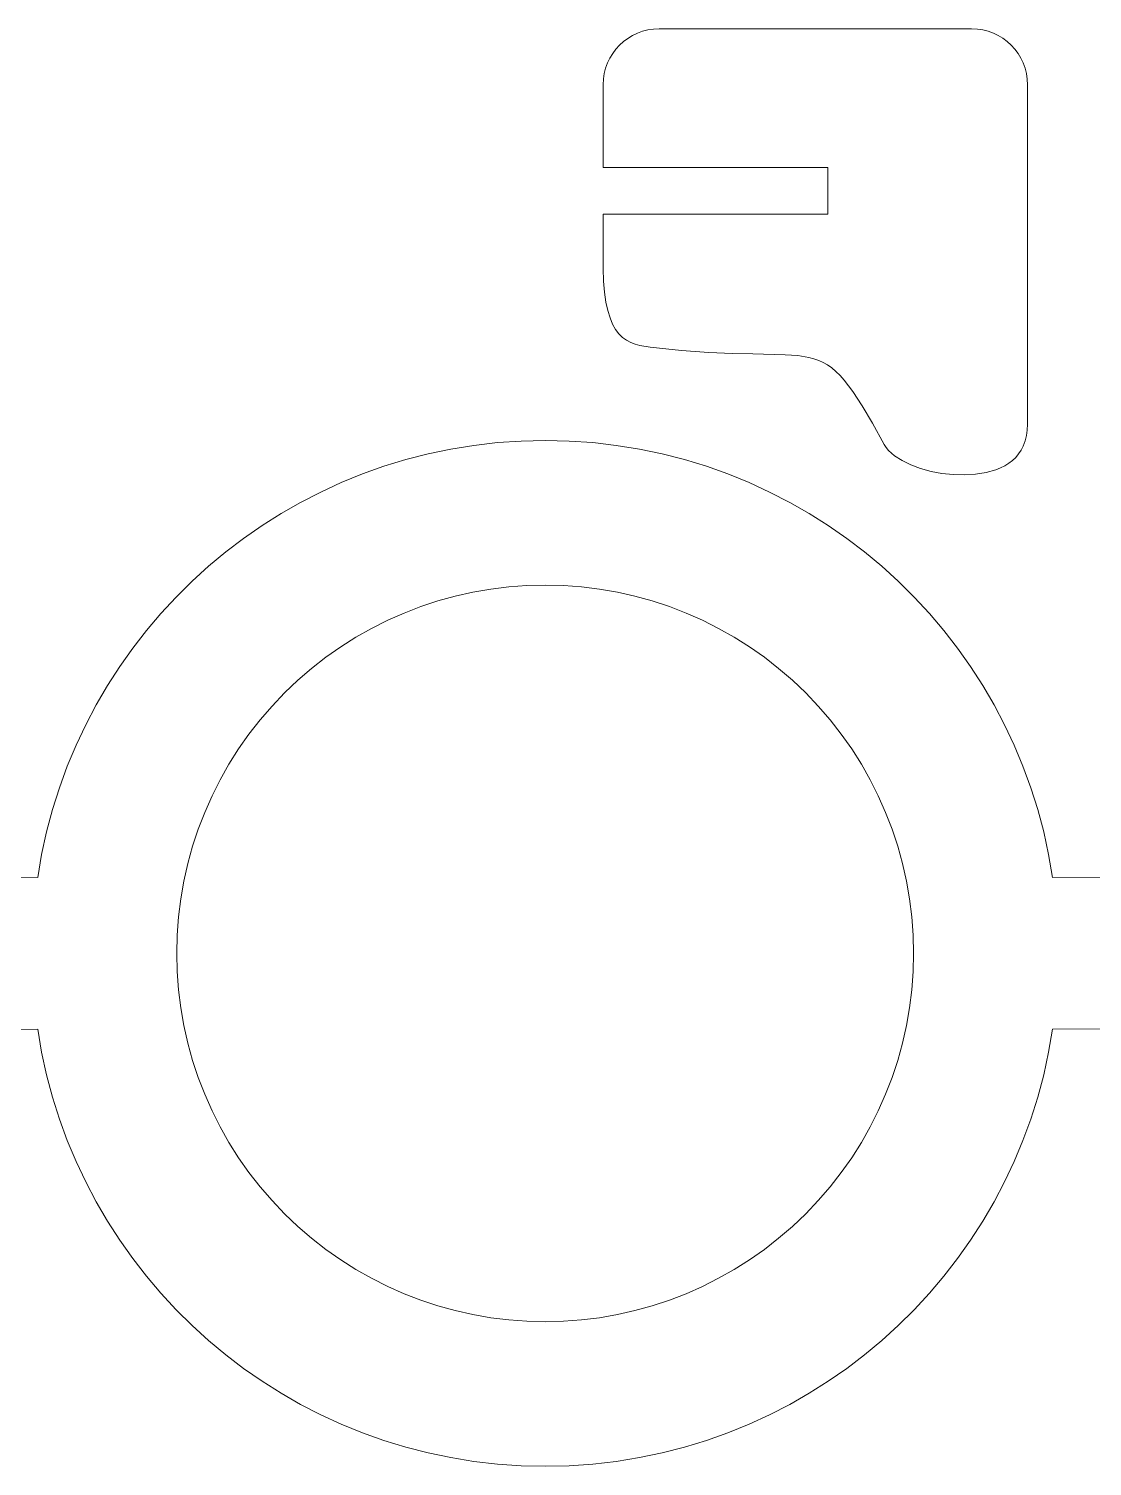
# Model space of a CAD drawing. Header units: millimetres. Extents: x -580 to 580, y -723 to 723.
# Drawn here: x -102.6 to -39.5, y 633.1 to 718.4 of the extents above; entities that cross this region are included whole.
import ezdxf

# ---------------------------------------------------------------- set-up
doc = ezdxf.new("R2010")
doc.units = ezdxf.units.MM
doc.header["$MEASUREMENT"] = 0
doc.layers.add('Camada 1', color=7, linetype='Continuous')

msp = doc.modelspace()

# ---------------------------------------------------------------- linework, layer by layer
at = {"layer": 'Camada 1', "color": 250, "lineweight": 9}
for points, knots in [([(-43.3481, 715.0524), (-43.3481, 715.0524), (-43.3481, 694.9101), (-43.3481, 694.9101), (-43.3481, 694.9101), (-43.3481, 694.9101), (-43.3655, 694.5721), (-43.3655, 694.5721), (-43.3655, 694.5721), (-43.3655, 694.5721), (-43.4165, 694.2437), (-43.4165, 694.2437), (-43.4165, 694.2437), (-43.4165, 694.2437), (-43.4988, 693.9262), (-43.4988, 693.9262), (-43.4988, 693.9262), (-43.4988, 693.9262), (-43.6102, 693.6215), (-43.6102, 693.6215), (-43.6102, 693.6215), (-43.6102, 693.6215), (-43.7315, 693.3771), (-43.7315, 693.3771), (-43.7315, 693.3771), (-43.7315, 693.3771), (-43.8796, 693.1534), (-43.8796, 693.1534), (-43.8796, 693.1534), (-43.8796, 693.1534), (-44.0527, 692.9498), (-44.0527, 692.9498), (-44.0527, 692.9498), (-44.0527, 692.9498), (-44.249, 692.7658), (-44.249, 692.7658), (-44.249, 692.7658), (-44.249, 692.7658), (-44.4668, 692.6011), (-44.4668, 692.6011), (-44.4668, 692.6011), (-44.4668, 692.6011), (-44.7042, 692.4552), (-44.7042, 692.4552), (-44.7042, 692.4552), (-44.7042, 692.4552), (-44.9594, 692.3275), (-44.9594, 692.3275), (-44.9594, 692.3275), (-44.9594, 692.3275), (-45.2306, 692.2176), (-45.2306, 692.2176), (-45.2306, 692.2176), (-45.2306, 692.2176), (-45.8139, 692.0495), (-45.8139, 692.0495), (-45.8139, 692.0495), (-45.8139, 692.0495), (-46.4394, 691.947), (-46.4394, 691.947), (-46.4394, 691.947), (-46.4394, 691.947), (-47.0929, 691.9066), (-47.0929, 691.9066), (-47.0929, 691.9066), (-47.0929, 691.9066), (-47.7599, 691.9243), (-47.7599, 691.9243), (-47.7599, 691.9243), (-47.7599, 691.9243), (-48.4259, 691.9965), (-48.4259, 691.9965), (-48.4259, 691.9965), (-48.4259, 691.9965), (-49.0766, 692.1194), (-49.0766, 692.1194), (-49.0766, 692.1194), (-49.0766, 692.1194), (-49.6973, 692.2894), (-49.6973, 692.2894), (-49.6973, 692.2894), (-49.6973, 692.2894), (-50.2739, 692.5026), (-50.2739, 692.5026), (-50.2739, 692.5026), (-50.2739, 692.5026), (-50.7917, 692.7555), (-50.7917, 692.7555), (-50.7917, 692.7555), (-50.7917, 692.7555), (-51.2363, 693.0441), (-51.2363, 693.0441), (-51.2363, 693.0441), (-51.2363, 693.0441), (-51.4266, 693.2007), (-51.4266, 693.2007), (-51.4266, 693.2007), (-51.4266, 693.2007), (-51.5934, 693.3648), (-51.5934, 693.3648), (-51.5934, 693.3648), (-51.5934, 693.3648), (-51.7344, 693.536), (-51.7344, 693.536), (-51.7344, 693.536), (-51.7344, 693.536), (-51.8482, 693.7139), (-51.8482, 693.7139), (-51.8482, 693.7139), (-51.8482, 693.7139), (-52.5518, 694.9728), (-52.5518, 694.9728), (-52.5518, 694.9728), (-52.5518, 694.9728), (-53.1662, 696.0151), (-53.1662, 696.0151), (-53.1662, 696.0151), (-53.1662, 696.0151), (-53.7152, 696.8612), (-53.7152, 696.8612), (-53.7152, 696.8612), (-53.7152, 696.8612), (-54.2227, 697.532), (-54.2227, 697.532), (-54.2227, 697.532), (-54.2227, 697.532), (-54.4684, 697.8081), (-54.4684, 697.8081), (-54.4684, 697.8081), (-54.4684, 697.8081), (-54.7125, 698.0483), (-54.7125, 698.0483), (-54.7125, 698.0483), (-54.7125, 698.0483), (-54.9581, 698.2549), (-54.9581, 698.2549), (-54.9581, 698.2549), (-54.9581, 698.2549), (-55.2082, 698.4308), (-55.2082, 698.4308), (-55.2082, 698.4308), (-55.2082, 698.4308), (-55.4659, 698.5785), (-55.4659, 698.5785), (-55.4659, 698.5785), (-55.4659, 698.5785), (-55.7338, 698.7006), (-55.7338, 698.7006), (-55.7338, 698.7006), (-55.7338, 698.7006), (-56.0152, 698.7996), (-56.0152, 698.7996), (-56.0152, 698.7996), (-56.0152, 698.7996), (-56.3131, 698.8782), (-56.3131, 698.8782), (-56.3131, 698.8782), (-56.3131, 698.8782), (-56.9698, 698.9846), (-56.9698, 698.9846), (-56.9698, 698.9846), (-56.9698, 698.9846), (-57.7276, 699.0406), (-57.7276, 699.0406), (-57.7276, 699.0406), (-57.7276, 699.0406), (-59.6424, 699.0844), (-59.6424, 699.0844), (-59.6424, 699.0844), (-59.6424, 699.0844), (-60.8467, 699.1138), (-60.8467, 699.1138), (-60.8467, 699.1138), (-60.8467, 699.1138), (-62.2475, 699.176), (-62.2475, 699.176), (-62.2475, 699.176), (-62.2475, 699.176), (-63.8686, 699.2918), (-63.8686, 699.2918), (-63.8686, 699.2918), (-63.8686, 699.2918), (-65.7336, 699.4818), (-65.7336, 699.4818), (-65.7336, 699.4818), (-65.7336, 699.4818), (-66.3346, 699.5808), (-66.3346, 699.5808), (-66.3346, 699.5808), (-66.3346, 699.5808), (-66.6156, 699.6578), (-66.6156, 699.6578), (-66.6156, 699.6578), (-66.6156, 699.6578), (-66.8818, 699.7604), (-66.8818, 699.7604), (-66.8818, 699.7604), (-66.8818, 699.7604), (-67.1323, 699.8941), (-67.1323, 699.8941), (-67.1323, 699.8941), (-67.1323, 699.8941), (-67.3659, 700.0644), (-67.3659, 700.0644), (-67.3659, 700.0644), (-67.3659, 700.0644), (-67.5814, 700.2768), (-67.5814, 700.2768), (-67.5814, 700.2768), (-67.5814, 700.2768), (-67.7777, 700.5365), (-67.7777, 700.5365), (-67.7777, 700.5365), (-67.7777, 700.5365), (-67.9535, 700.8492), (-67.9535, 700.8492), (-67.9535, 700.8492), (-67.9535, 700.8492), (-68.1079, 701.2206), (-68.1079, 701.2206), (-68.1079, 701.2206), (-68.1079, 701.2206), (-68.2396, 701.6557), (-68.2396, 701.6557), (-68.2396, 701.6557), (-68.2396, 701.6557), (-68.3474, 702.1601), (-68.3474, 702.1601), (-68.3474, 702.1601), (-68.3474, 702.1601), (-68.4302, 702.7394), (-68.4302, 702.7394), (-68.4302, 702.7394), (-68.4302, 702.7394), (-68.4869, 703.399), (-68.4869, 703.399), (-68.4869, 703.399), (-68.4869, 703.399), (-68.5163, 704.1444), (-68.5163, 704.1444), (-68.5163, 704.1444), (-68.5163, 704.1444), (-68.5172, 704.981), (-68.5172, 704.981), (-68.5172, 704.981), (-68.5172, 704.981), (-68.5073, 707.3714), (-68.5073, 707.3714), (-68.5073, 707.3714), (-68.5073, 707.3714), (-55.2032, 707.3714), (-55.2032, 707.3714), (-55.2032, 707.3714), (-55.2032, 707.3714), (-55.2032, 710.1367), (-55.2032, 710.1367), (-55.2032, 710.1367), (-55.2032, 710.1367), (-68.5172, 710.1367), (-68.5172, 710.1367), (-68.5172, 710.1367), (-68.5172, 710.1367), (-68.5172, 715.0524), (-68.5172, 715.0524), (-68.5172, 715.0524), (-68.5172, 715.0524), (-68.5, 715.3906), (-68.5, 715.3906), (-68.5, 715.3906), (-68.5, 715.3906), (-68.4495, 715.7194), (-68.4495, 715.7194), (-68.4495, 715.7194), (-68.4495, 715.7194), (-68.3674, 716.0369), (-68.3674, 716.0369), (-68.3674, 716.0369), (-68.3674, 716.0369), (-68.2556, 716.3411), (-68.2556, 716.3411), (-68.2556, 716.3411), (-68.2556, 716.3411), (-68.1155, 716.6313), (-68.1155, 716.6313), (-68.1155, 716.6313), (-68.1155, 716.6313), (-67.9488, 716.905), (-67.9488, 716.905), (-67.9488, 716.905), (-67.9488, 716.905), (-67.7571, 717.1606), (-67.7571, 717.1606), (-67.7571, 717.1606), (-67.7571, 717.1606), (-67.5427, 717.3962), (-67.5427, 717.3962), (-67.5427, 717.3962), (-67.5427, 717.3962), (-67.3069, 717.6107), (-67.3069, 717.6107), (-67.3069, 717.6107), (-67.3069, 717.6107), (-67.0511, 717.802), (-67.0511, 717.802), (-67.0511, 717.802), (-67.0511, 717.802), (-66.7773, 717.9686), (-66.7773, 717.9686), (-66.7773, 717.9686), (-66.7773, 717.9686), (-66.4874, 718.1087), (-66.4874, 718.1087), (-66.4874, 718.1087), (-66.4874, 718.1087), (-66.183, 718.2206), (-66.183, 718.2206), (-66.183, 718.2206), (-66.183, 718.2206), (-65.8655, 718.3028), (-65.8655, 718.3028), (-65.8655, 718.3028), (-65.8655, 718.3028), (-65.5368, 718.3535), (-65.5368, 718.3535), (-65.5368, 718.3535), (-65.5368, 718.3535), (-65.1988, 718.3708), (-65.1988, 718.3708), (-65.1988, 718.3708), (-65.1988, 718.3708), (-46.6665, 718.3708), (-46.6665, 718.3708), (-46.6665, 718.3708), (-46.6665, 718.3708), (-46.3284, 718.3535), (-46.3284, 718.3535), (-46.3284, 718.3535), (-46.3284, 718.3535), (-45.9998, 718.303), (-45.9998, 718.303), (-45.9998, 718.303), (-45.9998, 718.303), (-45.6823, 718.2211), (-45.6823, 718.2211), (-45.6823, 718.2211), (-45.6823, 718.2211), (-45.3779, 718.1092), (-45.3779, 718.1092), (-45.3779, 718.1092), (-45.3779, 718.1092), (-45.088, 717.9692), (-45.088, 717.9692), (-45.088, 717.9692), (-45.088, 717.9692), (-44.8146, 717.8026), (-44.8146, 717.8026), (-44.8146, 717.8026), (-44.8146, 717.8026), (-44.5592, 717.611), (-44.5592, 717.611), (-44.5592, 717.611), (-44.5592, 717.611), (-44.3232, 717.3962), (-44.3232, 717.3962), (-44.3232, 717.3962), (-44.3232, 717.3962), (-44.1085, 717.1603), (-44.1085, 717.1603), (-44.1085, 717.1603), (-44.1085, 717.1603), (-43.9169, 716.9044), (-43.9169, 716.9044), (-43.9169, 716.9044), (-43.9169, 716.9044), (-43.7503, 716.6306), (-43.7503, 716.6306), (-43.7503, 716.6306), (-43.7503, 716.6306), (-43.6102, 716.3411), (-43.6102, 716.3411), (-43.6102, 716.3411), (-43.6102, 716.3411), (-43.4983, 716.0365), (-43.4983, 716.0365), (-43.4983, 716.0365), (-43.4983, 716.0365), (-43.4161, 715.7191), (-43.4161, 715.7191), (-43.4161, 715.7191), (-43.4161, 715.7191), (-43.3654, 715.3905), (-43.3654, 715.3905), (-43.3654, 715.3905), (-43.3654, 715.3905), (-43.3481, 715.0524), (-43.3481, 715.0524), (-43.3481, 715.0524), (-43.3481, 715.0524), (-43.3481, 715.0524), (-43.3481, 715.0524)], [0, 0, 0, 0, 0.009901, 0.009901, 0.009901, 0.009901, 0.019802, 0.019802, 0.019802, 0.019802, 0.029703, 0.029703, 0.029703, 0.029703, 0.039604, 0.039604, 0.039604, 0.039604, 0.049505, 0.049505, 0.049505, 0.049505, 0.0594059, 0.0594059, 0.0594059, 0.0594059, 0.0693069, 0.0693069, 0.0693069, 0.0693069, 0.0792079, 0.0792079, 0.0792079, 0.0792079, 0.0891089, 0.0891089, 0.0891089, 0.0891089, 0.0990099, 0.0990099, 0.0990099, 0.0990099, 0.1089109, 0.1089109, 0.1089109, 0.1089109, 0.1188119, 0.1188119, 0.1188119, 0.1188119, 0.1287129, 0.1287129, 0.1287129, 0.1287129, 0.1386139, 0.1386139, 0.1386139, 0.1386139, 0.1485149, 0.1485149, 0.1485149, 0.1485149, 0.1584158, 0.1584158, 0.1584158, 0.1584158, 0.1683168, 0.1683168, 0.1683168, 0.1683168, 0.1782178, 0.1782178, 0.1782178, 0.1782178, 0.1881188, 0.1881188, 0.1881188, 0.1881188, 0.1980198, 0.1980198, 0.1980198, 0.1980198, 0.2079208, 0.2079208, 0.2079208, 0.2079208, 0.2178218, 0.2178218, 0.2178218, 0.2178218, 0.2277228, 0.2277228, 0.2277228, 0.2277228, 0.2376238, 0.2376238, 0.2376238, 0.2376238, 0.2475248, 0.2475248, 0.2475248, 0.2475248, 0.2574257, 0.2574257, 0.2574257, 0.2574257, 0.2673267, 0.2673267, 0.2673267, 0.2673267, 0.2772277, 0.2772277, 0.2772277, 0.2772277, 0.2871287, 0.2871287, 0.2871287, 0.2871287, 0.2970297, 0.2970297, 0.2970297, 0.2970297, 0.3069307, 0.3069307, 0.3069307, 0.3069307, 0.3168317, 0.3168317, 0.3168317, 0.3168317, 0.3267327, 0.3267327, 0.3267327, 0.3267327, 0.3366337, 0.3366337, 0.3366337, 0.3366337, 0.3465347, 0.3465347, 0.3465347, 0.3465347, 0.3564356, 0.3564356, 0.3564356, 0.3564356, 0.3663366, 0.3663366, 0.3663366, 0.3663366, 0.3762376, 0.3762376, 0.3762376, 0.3762376, 0.3861386, 0.3861386, 0.3861386, 0.3861386, 0.3960396, 0.3960396, 0.3960396, 0.3960396, 0.4059406, 0.4059406, 0.4059406, 0.4059406, 0.4158416, 0.4158416, 0.4158416, 0.4158416, 0.4257426, 0.4257426, 0.4257426, 0.4257426, 0.4356436, 0.4356436, 0.4356436, 0.4356436, 0.4455446, 0.4455446, 0.4455446, 0.4455446, 0.4554455, 0.4554455, 0.4554455, 0.4554455, 0.4653465, 0.4653465, 0.4653465, 0.4653465, 0.4752475, 0.4752475, 0.4752475, 0.4752475, 0.4851485, 0.4851485, 0.4851485, 0.4851485, 0.4950495, 0.4950495, 0.4950495, 0.4950495, 0.5049505, 0.5049505, 0.5049505, 0.5049505, 0.5148515, 0.5148515, 0.5148515, 0.5148515, 0.5247525, 0.5247525, 0.5247525, 0.5247525, 0.5346535, 0.5346535, 0.5346535, 0.5346535, 0.5445545, 0.5445545, 0.5445545, 0.5445545, 0.5544554, 0.5544554, 0.5544554, 0.5544554, 0.5643564, 0.5643564, 0.5643564, 0.5643564, 0.5742574, 0.5742574, 0.5742574, 0.5742574, 0.5841584, 0.5841584, 0.5841584, 0.5841584, 0.5940594, 0.5940594, 0.5940594, 0.5940594, 0.6039604, 0.6039604, 0.6039604, 0.6039604, 0.6138614, 0.6138614, 0.6138614, 0.6138614, 0.6237624, 0.6237624, 0.6237624, 0.6237624, 0.6336634, 0.6336634, 0.6336634, 0.6336634, 0.6435644, 0.6435644, 0.6435644, 0.6435644, 0.6534653, 0.6534653, 0.6534653, 0.6534653, 0.6633663, 0.6633663, 0.6633663, 0.6633663, 0.6732673, 0.6732673, 0.6732673, 0.6732673, 0.6831683, 0.6831683, 0.6831683, 0.6831683, 0.6930693, 0.6930693, 0.6930693, 0.6930693, 0.7029703, 0.7029703, 0.7029703, 0.7029703, 0.7128713, 0.7128713, 0.7128713, 0.7128713, 0.7227723, 0.7227723, 0.7227723, 0.7227723, 0.7326733, 0.7326733, 0.7326733, 0.7326733, 0.7425743, 0.7425743, 0.7425743, 0.7425743, 0.7524752, 0.7524752, 0.7524752, 0.7524752, 0.7623762, 0.7623762, 0.7623762, 0.7623762, 0.7722772, 0.7722772, 0.7722772, 0.7722772, 0.7821782, 0.7821782, 0.7821782, 0.7821782, 0.7920792, 0.7920792, 0.7920792, 0.7920792, 0.8019802, 0.8019802, 0.8019802, 0.8019802, 0.8118812, 0.8118812, 0.8118812, 0.8118812, 0.8217822, 0.8217822, 0.8217822, 0.8217822, 0.8316832, 0.8316832, 0.8316832, 0.8316832, 0.8415842, 0.8415842, 0.8415842, 0.8415842, 0.8514851, 0.8514851, 0.8514851, 0.8514851, 0.8613861, 0.8613861, 0.8613861, 0.8613861, 0.8712871, 0.8712871, 0.8712871, 0.8712871, 0.8811881, 0.8811881, 0.8811881, 0.8811881, 0.8910891, 0.8910891, 0.8910891, 0.8910891, 0.9009901, 0.9009901, 0.9009901, 0.9009901, 0.9108911, 0.9108911, 0.9108911, 0.9108911, 0.9207921, 0.9207921, 0.9207921, 0.9207921, 0.9306931, 0.9306931, 0.9306931, 0.9306931, 0.9405941, 0.9405941, 0.9405941, 0.9405941, 0.950495, 0.950495, 0.950495, 0.950495, 0.960396, 0.960396, 0.960396, 0.960396, 0.970297, 0.970297, 0.970297, 0.970297, 0.980198, 0.980198, 0.980198, 0.980198, 1, 1, 1, 1]), ([(-71.9544, 633.1147), (-71.9544, 633.1147), (-73.3782, 633.1474), (-73.3782, 633.1474), (-73.3782, 633.1474), (-73.3782, 633.1474), (-74.7851, 633.2446), (-74.7851, 633.2446), (-74.7851, 633.2446), (-74.7851, 633.2446), (-76.1737, 633.4049), (-76.1737, 633.4049), (-76.1737, 633.4049), (-76.1737, 633.4049), (-77.5427, 633.6268), (-77.5427, 633.6268), (-77.5427, 633.6268), (-77.5427, 633.6268), (-78.8905, 633.909), (-78.8905, 633.909), (-78.8905, 633.909), (-78.8905, 633.909), (-80.2158, 634.2497), (-80.2158, 634.2497), (-80.2158, 634.2497), (-80.2158, 634.2497), (-81.517, 634.648), (-81.517, 634.648), (-81.517, 634.648), (-81.517, 634.648), (-82.7927, 635.102), (-82.7927, 635.102), (-82.7927, 635.102), (-82.7927, 635.102), (-84.0415, 635.6106), (-84.0415, 635.6106), (-84.0415, 635.6106), (-84.0415, 635.6106), (-85.2621, 636.1719), (-85.2621, 636.1719), (-85.2621, 636.1719), (-85.2621, 636.1719), (-86.4528, 636.7852), (-86.4528, 636.7852), (-86.4528, 636.7852), (-86.4528, 636.7852), (-87.6124, 637.4484), (-87.6124, 637.4484), (-87.6124, 637.4484), (-87.6124, 637.4484), (-88.7394, 638.1604), (-88.7394, 638.1604), (-88.7394, 638.1604), (-88.7394, 638.1604), (-89.8323, 638.9196), (-89.8323, 638.9196), (-89.8323, 638.9196), (-89.8323, 638.9196), (-90.8896, 639.7247), (-90.8896, 639.7247), (-90.8896, 639.7247), (-90.8896, 639.7247), (-91.9101, 640.5742), (-91.9101, 640.5742), (-91.9101, 640.5742), (-91.9101, 640.5742), (-92.8921, 641.4666), (-92.8921, 641.4666), (-92.8921, 641.4666), (-92.8921, 641.4666), (-93.8344, 642.4006), (-93.8344, 642.4006), (-93.8344, 642.4006), (-93.8344, 642.4006), (-94.7354, 643.3747), (-94.7354, 643.3747), (-94.7354, 643.3747), (-94.7354, 643.3747), (-95.5937, 644.3874), (-95.5937, 644.3874), (-95.5937, 644.3874), (-95.5937, 644.3874), (-96.408, 645.4374), (-96.408, 645.4374), (-96.408, 645.4374), (-96.408, 645.4374), (-97.1768, 646.5231), (-97.1768, 646.5231), (-97.1768, 646.5231), (-97.1768, 646.5231), (-97.8984, 647.6433), (-97.8984, 647.6433), (-97.8984, 647.6433), (-97.8984, 647.6433), (-98.5717, 648.7963), (-98.5717, 648.7963), (-98.5717, 648.7963), (-98.5717, 648.7963), (-99.1951, 649.9809), (-99.1951, 649.9809), (-99.1951, 649.9809), (-99.1951, 649.9809), (-99.7673, 651.1955), (-99.7673, 651.1955), (-99.7673, 651.1955), (-99.7673, 651.1955), (-100.2866, 652.4387), (-100.2866, 652.4387), (-100.2866, 652.4387), (-100.2866, 652.4387), (-100.7519, 653.7091), (-100.7519, 653.7091), (-100.7519, 653.7091), (-100.7519, 653.7091), (-101.1615, 655.0052), (-101.1615, 655.0052), (-101.1615, 655.0052), (-101.1615, 655.0052), (-101.5141, 656.3256), (-101.5141, 656.3256), (-101.5141, 656.3256), (-101.5141, 656.3256), (-101.8083, 657.669), (-101.8083, 657.669), (-101.8083, 657.669), (-101.8083, 657.669), (-102.0426, 659.0338), (-102.0426, 659.0338), (-102.0426, 659.0338), (-102.0426, 659.0338), (-147.2727, 659.0089), (-147.2727, 659.0089), (-147.2727, 659.0089), (-147.2727, 659.0089), (-141.4383, 668.0599), (-141.4383, 668.0599), (-141.4383, 668.0599), (-141.4383, 668.0599), (-102.0426, 668.0333), (-102.0426, 668.0333), (-102.0426, 668.0333), (-102.0426, 668.0333), (-101.8083, 669.3981), (-101.8083, 669.3981), (-101.8083, 669.3981), (-101.8083, 669.3981), (-101.5141, 670.7413), (-101.5141, 670.7413), (-101.5141, 670.7413), (-101.5141, 670.7413), (-101.1615, 672.0619), (-101.1615, 672.0619), (-101.1615, 672.0619), (-101.1615, 672.0619), (-100.7519, 673.3581), (-100.7519, 673.3581), (-100.7519, 673.3581), (-100.7519, 673.3581), (-100.2866, 674.6285), (-100.2866, 674.6285), (-100.2866, 674.6285), (-100.2866, 674.6285), (-99.7673, 675.8717), (-99.7673, 675.8717), (-99.7673, 675.8717), (-99.7673, 675.8717), (-99.1951, 677.0863), (-99.1951, 677.0863), (-99.1951, 677.0863), (-99.1951, 677.0863), (-98.5717, 678.2708), (-98.5717, 678.2708), (-98.5717, 678.2708), (-98.5717, 678.2708), (-97.8984, 679.4238), (-97.8984, 679.4238), (-97.8984, 679.4238), (-97.8984, 679.4238), (-97.1768, 680.544), (-97.1768, 680.544), (-97.1768, 680.544), (-97.1768, 680.544), (-96.408, 681.6297), (-96.408, 681.6297), (-96.408, 681.6297), (-96.408, 681.6297), (-95.5937, 682.6797), (-95.5937, 682.6797), (-95.5937, 682.6797), (-95.5937, 682.6797), (-94.7354, 683.6925), (-94.7354, 683.6925), (-94.7354, 683.6925), (-94.7354, 683.6925), (-93.8344, 684.6665), (-93.8344, 684.6665), (-93.8344, 684.6665), (-93.8344, 684.6665), (-92.8921, 685.6005), (-92.8921, 685.6005), (-92.8921, 685.6005), (-92.8921, 685.6005), (-91.9101, 686.493), (-91.9101, 686.493), (-91.9101, 686.493), (-91.9101, 686.493), (-90.8896, 687.3425), (-90.8896, 687.3425), (-90.8896, 687.3425), (-90.8896, 687.3425), (-89.8323, 688.1476), (-89.8323, 688.1476), (-89.8323, 688.1476), (-89.8323, 688.1476), (-88.7394, 688.9068), (-88.7394, 688.9068), (-88.7394, 688.9068), (-88.7394, 688.9068), (-87.6124, 689.6187), (-87.6124, 689.6187), (-87.6124, 689.6187), (-87.6124, 689.6187), (-86.4528, 690.282), (-86.4528, 690.282), (-86.4528, 690.282), (-86.4528, 690.282), (-85.2621, 690.8949), (-85.2621, 690.8949), (-85.2621, 690.8949), (-85.2621, 690.8949), (-84.0415, 691.4566), (-84.0415, 691.4566), (-84.0415, 691.4566), (-84.0415, 691.4566), (-82.7927, 691.9651), (-82.7927, 691.9651), (-82.7927, 691.9651), (-82.7927, 691.9651), (-81.517, 692.4192), (-81.517, 692.4192), (-81.517, 692.4192), (-81.517, 692.4192), (-80.2158, 692.8173), (-80.2158, 692.8173), (-80.2158, 692.8173), (-80.2158, 692.8173), (-78.8905, 693.1582), (-78.8905, 693.1582), (-78.8905, 693.1582), (-78.8905, 693.1582), (-77.5427, 693.4403), (-77.5427, 693.4403), (-77.5427, 693.4403), (-77.5427, 693.4403), (-76.1737, 693.6622), (-76.1737, 693.6622), (-76.1737, 693.6622), (-76.1737, 693.6622), (-74.7851, 693.8225), (-74.7851, 693.8225), (-74.7851, 693.8225), (-74.7851, 693.8225), (-73.3782, 693.9197), (-73.3782, 693.9197), (-73.3782, 693.9197), (-73.3782, 693.9197), (-71.9544, 693.9524), (-71.9544, 693.9524), (-71.9544, 693.9524), (-71.9544, 693.9524), (-70.5305, 693.9197), (-70.5305, 693.9197), (-70.5305, 693.9197), (-70.5305, 693.9197), (-69.1236, 693.8225), (-69.1236, 693.8225), (-69.1236, 693.8225), (-69.1236, 693.8225), (-67.7349, 693.6622), (-67.7349, 693.6622), (-67.7349, 693.6622), (-67.7349, 693.6622), (-66.366, 693.4403), (-66.366, 693.4403), (-66.366, 693.4403), (-66.366, 693.4403), (-65.0181, 693.1582), (-65.0181, 693.1582), (-65.0181, 693.1582), (-65.0181, 693.1582), (-63.6929, 692.8173), (-63.6929, 692.8173), (-63.6929, 692.8173), (-63.6929, 692.8173), (-62.3917, 692.4192), (-62.3917, 692.4192), (-62.3917, 692.4192), (-62.3917, 692.4192), (-61.1159, 691.9651), (-61.1159, 691.9651), (-61.1159, 691.9651), (-61.1159, 691.9651), (-59.8671, 691.4566), (-59.8671, 691.4566), (-59.8671, 691.4566), (-59.8671, 691.4566), (-58.6466, 690.8949), (-58.6466, 690.8949), (-58.6466, 690.8949), (-58.6466, 690.8949), (-57.4558, 690.282), (-57.4558, 690.282), (-57.4558, 690.282), (-57.4558, 690.282), (-56.2962, 689.6187), (-56.2962, 689.6187), (-56.2962, 689.6187), (-56.2962, 689.6187), (-55.1692, 688.9068), (-55.1692, 688.9068), (-55.1692, 688.9068), (-55.1692, 688.9068), (-54.0764, 688.1476), (-54.0764, 688.1476), (-54.0764, 688.1476), (-54.0764, 688.1476), (-53.019, 687.3425), (-53.019, 687.3425), (-53.019, 687.3425), (-53.019, 687.3425), (-51.9986, 686.493), (-51.9986, 686.493), (-51.9986, 686.493), (-51.9986, 686.493), (-51.0165, 685.6005), (-51.0165, 685.6005), (-51.0165, 685.6005), (-51.0165, 685.6005), (-50.0743, 684.6665), (-50.0743, 684.6665), (-50.0743, 684.6665), (-50.0743, 684.6665), (-49.1732, 683.6925), (-49.1732, 683.6925), (-49.1732, 683.6925), (-49.1732, 683.6925), (-48.315, 682.6797), (-48.315, 682.6797), (-48.315, 682.6797), (-48.315, 682.6797), (-47.5007, 681.6297), (-47.5007, 681.6297), (-47.5007, 681.6297), (-47.5007, 681.6297), (-46.732, 680.544), (-46.732, 680.544), (-46.732, 680.544), (-46.732, 680.544), (-46.0103, 679.4238), (-46.0103, 679.4238), (-46.0103, 679.4238), (-46.0103, 679.4238), (-45.337, 678.2708), (-45.337, 678.2708), (-45.337, 678.2708), (-45.337, 678.2708), (-44.7136, 677.0863), (-44.7136, 677.0863), (-44.7136, 677.0863), (-44.7136, 677.0863), (-44.1415, 675.8717), (-44.1415, 675.8717), (-44.1415, 675.8717), (-44.1415, 675.8717), (-43.6221, 674.6285), (-43.6221, 674.6285), (-43.6221, 674.6285), (-43.6221, 674.6285), (-43.1568, 673.3581), (-43.1568, 673.3581), (-43.1568, 673.3581), (-43.1568, 673.3581), (-42.7472, 672.0619), (-42.7472, 672.0619), (-42.7472, 672.0619), (-42.7472, 672.0619), (-42.3946, 670.7413), (-42.3946, 670.7413), (-42.3946, 670.7413), (-42.3946, 670.7413), (-42.1005, 669.3981), (-42.1005, 669.3981), (-42.1005, 669.3981), (-42.1005, 669.3981), (-41.8662, 668.0333), (-41.8662, 668.0333), (-41.8662, 668.0333), (-41.8662, 668.0333), (-1.4943, 668.0953), (-1.4943, 668.0953), (-1.4943, 668.0953), (-1.4943, 668.0953), (4.3268, 659.1012), (4.3268, 659.1012), (4.3268, 659.1012), (4.3268, 659.1012), (-41.8662, 659.0338), (-41.8662, 659.0338), (-41.8662, 659.0338), (-41.8662, 659.0338), (-42.1005, 657.669), (-42.1005, 657.669), (-42.1005, 657.669), (-42.1005, 657.669), (-42.3946, 656.3256), (-42.3946, 656.3256), (-42.3946, 656.3256), (-42.3946, 656.3256), (-42.7472, 655.0052), (-42.7472, 655.0052), (-42.7472, 655.0052), (-42.7472, 655.0052), (-43.1568, 653.7091), (-43.1568, 653.7091), (-43.1568, 653.7091), (-43.1568, 653.7091), (-43.6221, 652.4387), (-43.6221, 652.4387), (-43.6221, 652.4387), (-43.6221, 652.4387), (-44.1415, 651.1955), (-44.1415, 651.1955), (-44.1415, 651.1955), (-44.1415, 651.1955), (-44.7136, 649.9809), (-44.7136, 649.9809), (-44.7136, 649.9809), (-44.7136, 649.9809), (-45.337, 648.7963), (-45.337, 648.7963), (-45.337, 648.7963), (-45.337, 648.7963), (-46.0103, 647.6433), (-46.0103, 647.6433), (-46.0103, 647.6433), (-46.0103, 647.6433), (-46.732, 646.5231), (-46.732, 646.5231), (-46.732, 646.5231), (-46.732, 646.5231), (-47.5007, 645.4374), (-47.5007, 645.4374), (-47.5007, 645.4374), (-47.5007, 645.4374), (-48.315, 644.3874), (-48.315, 644.3874), (-48.315, 644.3874), (-48.315, 644.3874), (-49.1732, 643.3747), (-49.1732, 643.3747), (-49.1732, 643.3747), (-49.1732, 643.3747), (-50.0743, 642.4006), (-50.0743, 642.4006), (-50.0743, 642.4006), (-50.0743, 642.4006), (-51.0165, 641.4666), (-51.0165, 641.4666), (-51.0165, 641.4666), (-51.0165, 641.4666), (-51.9986, 640.5742), (-51.9986, 640.5742), (-51.9986, 640.5742), (-51.9986, 640.5742), (-53.019, 639.7247), (-53.019, 639.7247), (-53.019, 639.7247), (-53.019, 639.7247), (-54.0764, 638.9196), (-54.0764, 638.9196), (-54.0764, 638.9196), (-54.0764, 638.9196), (-55.1692, 638.1604), (-55.1692, 638.1604), (-55.1692, 638.1604), (-55.1692, 638.1604), (-56.2962, 637.4484), (-56.2962, 637.4484), (-56.2962, 637.4484), (-56.2962, 637.4484), (-57.4558, 636.7852), (-57.4558, 636.7852), (-57.4558, 636.7852), (-57.4558, 636.7852), (-58.6466, 636.1719), (-58.6466, 636.1719), (-58.6466, 636.1719), (-58.6466, 636.1719), (-59.8671, 635.6106), (-59.8671, 635.6106), (-59.8671, 635.6106), (-59.8671, 635.6106), (-61.1159, 635.102), (-61.1159, 635.102), (-61.1159, 635.102), (-61.1159, 635.102), (-62.3917, 634.648), (-62.3917, 634.648), (-62.3917, 634.648), (-62.3917, 634.648), (-63.6929, 634.2497), (-63.6929, 634.2497), (-63.6929, 634.2497), (-63.6929, 634.2497), (-65.0181, 633.909), (-65.0181, 633.909), (-65.0181, 633.909), (-65.0181, 633.909), (-66.366, 633.6268), (-66.366, 633.6268), (-66.366, 633.6268), (-66.366, 633.6268), (-67.7349, 633.4049), (-67.7349, 633.4049), (-67.7349, 633.4049), (-67.7349, 633.4049), (-69.1236, 633.2446), (-69.1236, 633.2446), (-69.1236, 633.2446), (-69.1236, 633.2446), (-70.5305, 633.1474), (-70.5305, 633.1474), (-70.5305, 633.1474), (-70.5305, 633.1474), (-71.9544, 633.1147), (-71.9544, 633.1147), (-71.9544, 633.1147), (-71.9544, 633.1147), (-71.9544, 633.1147), (-71.9544, 633.1147)], [0, 0, 0, 0, 0.0073529, 0.0073529, 0.0073529, 0.0073529, 0.0147059, 0.0147059, 0.0147059, 0.0147059, 0.0220588, 0.0220588, 0.0220588, 0.0220588, 0.0294118, 0.0294118, 0.0294118, 0.0294118, 0.0367647, 0.0367647, 0.0367647, 0.0367647, 0.0441176, 0.0441176, 0.0441176, 0.0441176, 0.0514706, 0.0514706, 0.0514706, 0.0514706, 0.0588235, 0.0588235, 0.0588235, 0.0588235, 0.0661765, 0.0661765, 0.0661765, 0.0661765, 0.0735294, 0.0735294, 0.0735294, 0.0735294, 0.0808824, 0.0808824, 0.0808824, 0.0808824, 0.0882353, 0.0882353, 0.0882353, 0.0882353, 0.0955882, 0.0955882, 0.0955882, 0.0955882, 0.1029412, 0.1029412, 0.1029412, 0.1029412, 0.1102941, 0.1102941, 0.1102941, 0.1102941, 0.1176471, 0.1176471, 0.1176471, 0.1176471, 0.125, 0.125, 0.125, 0.125, 0.1323529, 0.1323529, 0.1323529, 0.1323529, 0.1397059, 0.1397059, 0.1397059, 0.1397059, 0.1470588, 0.1470588, 0.1470588, 0.1470588, 0.1544118, 0.1544118, 0.1544118, 0.1544118, 0.1617647, 0.1617647, 0.1617647, 0.1617647, 0.1691176, 0.1691176, 0.1691176, 0.1691176, 0.1764706, 0.1764706, 0.1764706, 0.1764706, 0.1838235, 0.1838235, 0.1838235, 0.1838235, 0.1911765, 0.1911765, 0.1911765, 0.1911765, 0.1985294, 0.1985294, 0.1985294, 0.1985294, 0.2058824, 0.2058824, 0.2058824, 0.2058824, 0.2132353, 0.2132353, 0.2132353, 0.2132353, 0.2205882, 0.2205882, 0.2205882, 0.2205882, 0.2279412, 0.2279412, 0.2279412, 0.2279412, 0.2352941, 0.2352941, 0.2352941, 0.2352941, 0.2426471, 0.2426471, 0.2426471, 0.2426471, 0.25, 0.25, 0.25, 0.25, 0.2573529, 0.2573529, 0.2573529, 0.2573529, 0.2647059, 0.2647059, 0.2647059, 0.2647059, 0.2720588, 0.2720588, 0.2720588, 0.2720588, 0.2794118, 0.2794118, 0.2794118, 0.2794118, 0.2867647, 0.2867647, 0.2867647, 0.2867647, 0.2941176, 0.2941176, 0.2941176, 0.2941176, 0.3014706, 0.3014706, 0.3014706, 0.3014706, 0.3088235, 0.3088235, 0.3088235, 0.3088235, 0.3161765, 0.3161765, 0.3161765, 0.3161765, 0.3235294, 0.3235294, 0.3235294, 0.3235294, 0.3308824, 0.3308824, 0.3308824, 0.3308824, 0.3382353, 0.3382353, 0.3382353, 0.3382353, 0.3455882, 0.3455882, 0.3455882, 0.3455882, 0.3529412, 0.3529412, 0.3529412, 0.3529412, 0.3602941, 0.3602941, 0.3602941, 0.3602941, 0.3676471, 0.3676471, 0.3676471, 0.3676471, 0.375, 0.375, 0.375, 0.375, 0.3823529, 0.3823529, 0.3823529, 0.3823529, 0.3897059, 0.3897059, 0.3897059, 0.3897059, 0.3970588, 0.3970588, 0.3970588, 0.3970588, 0.4044118, 0.4044118, 0.4044118, 0.4044118, 0.4117647, 0.4117647, 0.4117647, 0.4117647, 0.4191176, 0.4191176, 0.4191176, 0.4191176, 0.4264706, 0.4264706, 0.4264706, 0.4264706, 0.4338235, 0.4338235, 0.4338235, 0.4338235, 0.4411765, 0.4411765, 0.4411765, 0.4411765, 0.4485294, 0.4485294, 0.4485294, 0.4485294, 0.4558824, 0.4558824, 0.4558824, 0.4558824, 0.4632353, 0.4632353, 0.4632353, 0.4632353, 0.4705882, 0.4705882, 0.4705882, 0.4705882, 0.4779412, 0.4779412, 0.4779412, 0.4779412, 0.4852941, 0.4852941, 0.4852941, 0.4852941, 0.4926471, 0.4926471, 0.4926471, 0.4926471, 0.5, 0.5, 0.5, 0.5, 0.5073529, 0.5073529, 0.5073529, 0.5073529, 0.5147059, 0.5147059, 0.5147059, 0.5147059, 0.5220588, 0.5220588, 0.5220588, 0.5220588, 0.5294118, 0.5294118, 0.5294118, 0.5294118, 0.5367647, 0.5367647, 0.5367647, 0.5367647, 0.5441176, 0.5441176, 0.5441176, 0.5441176, 0.5514706, 0.5514706, 0.5514706, 0.5514706, 0.5588235, 0.5588235, 0.5588235, 0.5588235, 0.5661765, 0.5661765, 0.5661765, 0.5661765, 0.5735294, 0.5735294, 0.5735294, 0.5735294, 0.5808824, 0.5808824, 0.5808824, 0.5808824, 0.5882353, 0.5882353, 0.5882353, 0.5882353, 0.5955882, 0.5955882, 0.5955882, 0.5955882, 0.6029412, 0.6029412, 0.6029412, 0.6029412, 0.6102941, 0.6102941, 0.6102941, 0.6102941, 0.6176471, 0.6176471, 0.6176471, 0.6176471, 0.625, 0.625, 0.625, 0.625, 0.6323529, 0.6323529, 0.6323529, 0.6323529, 0.6397059, 0.6397059, 0.6397059, 0.6397059, 0.6470588, 0.6470588, 0.6470588, 0.6470588, 0.6544118, 0.6544118, 0.6544118, 0.6544118, 0.6617647, 0.6617647, 0.6617647, 0.6617647, 0.6691176, 0.6691176, 0.6691176, 0.6691176, 0.6764706, 0.6764706, 0.6764706, 0.6764706, 0.6838235, 0.6838235, 0.6838235, 0.6838235, 0.6911765, 0.6911765, 0.6911765, 0.6911765, 0.6985294, 0.6985294, 0.6985294, 0.6985294, 0.7058824, 0.7058824, 0.7058824, 0.7058824, 0.7132353, 0.7132353, 0.7132353, 0.7132353, 0.7205882, 0.7205882, 0.7205882, 0.7205882, 0.7279412, 0.7279412, 0.7279412, 0.7279412, 0.7352941, 0.7352941, 0.7352941, 0.7352941, 0.7426471, 0.7426471, 0.7426471, 0.7426471, 0.75, 0.75, 0.75, 0.75, 0.7573529, 0.7573529, 0.7573529, 0.7573529, 0.7647059, 0.7647059, 0.7647059, 0.7647059, 0.7720588, 0.7720588, 0.7720588, 0.7720588, 0.7794118, 0.7794118, 0.7794118, 0.7794118, 0.7867647, 0.7867647, 0.7867647, 0.7867647, 0.7941176, 0.7941176, 0.7941176, 0.7941176, 0.8014706, 0.8014706, 0.8014706, 0.8014706, 0.8088235, 0.8088235, 0.8088235, 0.8088235, 0.8161765, 0.8161765, 0.8161765, 0.8161765, 0.8235294, 0.8235294, 0.8235294, 0.8235294, 0.8308824, 0.8308824, 0.8308824, 0.8308824, 0.8382353, 0.8382353, 0.8382353, 0.8382353, 0.8455882, 0.8455882, 0.8455882, 0.8455882, 0.8529412, 0.8529412, 0.8529412, 0.8529412, 0.8602941, 0.8602941, 0.8602941, 0.8602941, 0.8676471, 0.8676471, 0.8676471, 0.8676471, 0.875, 0.875, 0.875, 0.875, 0.8823529, 0.8823529, 0.8823529, 0.8823529, 0.8897059, 0.8897059, 0.8897059, 0.8897059, 0.8970588, 0.8970588, 0.8970588, 0.8970588, 0.9044118, 0.9044118, 0.9044118, 0.9044118, 0.9117647, 0.9117647, 0.9117647, 0.9117647, 0.9191176, 0.9191176, 0.9191176, 0.9191176, 0.9264706, 0.9264706, 0.9264706, 0.9264706, 0.9338235, 0.9338235, 0.9338235, 0.9338235, 0.9411765, 0.9411765, 0.9411765, 0.9411765, 0.9485294, 0.9485294, 0.9485294, 0.9485294, 0.9558824, 0.9558824, 0.9558824, 0.9558824, 0.9632353, 0.9632353, 0.9632353, 0.9632353, 0.9705882, 0.9705882, 0.9705882, 0.9705882, 0.9779412, 0.9779412, 0.9779412, 0.9779412, 0.9852941, 0.9852941, 0.9852941, 0.9852941, 1, 1, 1, 1])]:
    msp.add_open_spline(points, degree=3, knots=knots, dxfattribs=at)
at = {"layer": 'Camada 1', "color": 240, "lineweight": 9}
msp.add_open_spline([(-71.9544, 641.6873), (-71.9544, 641.6873), (-70.871, 641.7142), (-70.871, 641.7142), (-70.871, 641.7142), (-70.871, 641.7142), (-69.7951, 641.7941), (-69.7951, 641.7941), (-69.7951, 641.7941), (-69.7951, 641.7941), (-68.7283, 641.9267), (-68.7283, 641.9267), (-68.7283, 641.9267), (-68.7283, 641.9267), (-67.6724, 642.1109), (-67.6724, 642.1109), (-67.6724, 642.1109), (-67.6724, 642.1109), (-66.6293, 642.3461), (-66.6293, 642.3461), (-66.6293, 642.3461), (-66.6293, 642.3461), (-65.6007, 642.6315), (-65.6007, 642.6315), (-65.6007, 642.6315), (-65.6007, 642.6315), (-64.5883, 642.9665), (-64.5883, 642.9665), (-64.5883, 642.9665), (-64.5883, 642.9665), (-63.5942, 643.3502), (-63.5942, 643.3502), (-63.5942, 643.3502), (-63.5942, 643.3502), (-62.6197, 643.7819), (-62.6197, 643.7819), (-62.6197, 643.7819), (-62.6197, 643.7819), (-61.6672, 644.2609), (-61.6672, 644.2609), (-61.6672, 644.2609), (-61.6672, 644.2609), (-60.7379, 644.7864), (-60.7379, 644.7864), (-60.7379, 644.7864), (-60.7379, 644.7864), (-59.834, 645.3577), (-59.834, 645.3577), (-59.834, 645.3577), (-59.834, 645.3577), (-58.9571, 645.974), (-58.9571, 645.974), (-58.9571, 645.974), (-58.9571, 645.974), (-58.1091, 646.6347), (-58.1091, 646.6347), (-58.1091, 646.6347), (-58.1091, 646.6347), (-57.2916, 647.3389), (-57.2916, 647.3389), (-57.2916, 647.3389), (-57.2916, 647.3389), (-56.5066, 648.0858), (-56.5066, 648.0858), (-56.5066, 648.0858), (-56.5066, 648.0858), (-55.7596, 648.8709), (-55.7596, 648.8709), (-55.7596, 648.8709), (-55.7596, 648.8709), (-55.0556, 649.6883), (-55.0556, 649.6883), (-55.0556, 649.6883), (-55.0556, 649.6883), (-54.3948, 650.5364), (-54.3948, 650.5364), (-54.3948, 650.5364), (-54.3948, 650.5364), (-53.7784, 651.4133), (-53.7784, 651.4133), (-53.7784, 651.4133), (-53.7784, 651.4133), (-53.2072, 652.3172), (-53.2072, 652.3172), (-53.2072, 652.3172), (-53.2072, 652.3172), (-52.6817, 653.2462), (-52.6817, 653.2462), (-52.6817, 653.2462), (-52.6817, 653.2462), (-52.2027, 654.1989), (-52.2027, 654.1989), (-52.2027, 654.1989), (-52.2027, 654.1989), (-51.771, 655.1733), (-51.771, 655.1733), (-51.771, 655.1733), (-51.771, 655.1733), (-51.3873, 656.1676), (-51.3873, 656.1676), (-51.3873, 656.1676), (-51.3873, 656.1676), (-51.0524, 657.1799), (-51.0524, 657.1799), (-51.0524, 657.1799), (-51.0524, 657.1799), (-50.7669, 658.2085), (-50.7669, 658.2085), (-50.7669, 658.2085), (-50.7669, 658.2085), (-50.5317, 659.2517), (-50.5317, 659.2517), (-50.5317, 659.2517), (-50.5317, 659.2517), (-50.3475, 660.3076), (-50.3475, 660.3076), (-50.3475, 660.3076), (-50.3475, 660.3076), (-50.215, 661.3744), (-50.215, 661.3744), (-50.215, 661.3744), (-50.215, 661.3744), (-50.1349, 662.4503), (-50.1349, 662.4503), (-50.1349, 662.4503), (-50.1349, 662.4503), (-50.1081, 663.5335), (-50.1081, 663.5335), (-50.1081, 663.5335), (-50.1081, 663.5335), (-50.1349, 664.6169), (-50.1349, 664.6169), (-50.1349, 664.6169), (-50.1349, 664.6169), (-50.215, 665.6928), (-50.215, 665.6928), (-50.215, 665.6928), (-50.215, 665.6928), (-50.3475, 666.7596), (-50.3475, 666.7596), (-50.3475, 666.7596), (-50.3475, 666.7596), (-50.5317, 667.8155), (-50.5317, 667.8155), (-50.5317, 667.8155), (-50.5317, 667.8155), (-50.7669, 668.8586), (-50.7669, 668.8586), (-50.7669, 668.8586), (-50.7669, 668.8586), (-51.0524, 669.8872), (-51.0524, 669.8872), (-51.0524, 669.8872), (-51.0524, 669.8872), (-51.3873, 670.8995), (-51.3873, 670.8995), (-51.3873, 670.8995), (-51.3873, 670.8995), (-51.771, 671.8938), (-51.771, 671.8938), (-51.771, 671.8938), (-51.771, 671.8938), (-52.2027, 672.868), (-52.2027, 672.868), (-52.2027, 672.868), (-52.2027, 672.868), (-52.6817, 673.8206), (-52.6817, 673.8206), (-52.6817, 673.8206), (-52.6817, 673.8206), (-53.2072, 674.75), (-53.2072, 674.75), (-53.2072, 674.75), (-53.2072, 674.75), (-53.7784, 675.6539), (-53.7784, 675.6539), (-53.7784, 675.6539), (-53.7784, 675.6539), (-54.3948, 676.5308), (-54.3948, 676.5308), (-54.3948, 676.5308), (-54.3948, 676.5308), (-55.0556, 677.3788), (-55.0556, 677.3788), (-55.0556, 677.3788), (-55.0556, 677.3788), (-55.7596, 678.1963), (-55.7596, 678.1963), (-55.7596, 678.1963), (-55.7596, 678.1963), (-56.5066, 678.9813), (-56.5066, 678.9813), (-56.5066, 678.9813), (-56.5066, 678.9813), (-57.2916, 679.7283), (-57.2916, 679.7283), (-57.2916, 679.7283), (-57.2916, 679.7283), (-58.1091, 680.4324), (-58.1091, 680.4324), (-58.1091, 680.4324), (-58.1091, 680.4324), (-58.9571, 681.0931), (-58.9571, 681.0931), (-58.9571, 681.0931), (-58.9571, 681.0931), (-59.834, 681.7095), (-59.834, 681.7095), (-59.834, 681.7095), (-59.834, 681.7095), (-60.7379, 682.2807), (-60.7379, 682.2807), (-60.7379, 682.2807), (-60.7379, 682.2807), (-61.6672, 682.8062), (-61.6672, 682.8062), (-61.6672, 682.8062), (-61.6672, 682.8062), (-62.6197, 683.2852), (-62.6197, 683.2852), (-62.6197, 683.2852), (-62.6197, 683.2852), (-63.5942, 683.7169), (-63.5942, 683.7169), (-63.5942, 683.7169), (-63.5942, 683.7169), (-64.5883, 684.1006), (-64.5883, 684.1006), (-64.5883, 684.1006), (-64.5883, 684.1006), (-65.6007, 684.4355), (-65.6007, 684.4355), (-65.6007, 684.4355), (-65.6007, 684.4355), (-66.6293, 684.721), (-66.6293, 684.721), (-66.6293, 684.721), (-66.6293, 684.721), (-67.6724, 684.9562), (-67.6724, 684.9562), (-67.6724, 684.9562), (-67.6724, 684.9562), (-68.7283, 685.1404), (-68.7283, 685.1404), (-68.7283, 685.1404), (-68.7283, 685.1404), (-69.7951, 685.273), (-69.7951, 685.273), (-69.7951, 685.273), (-69.7951, 685.273), (-70.871, 685.353), (-70.871, 685.353), (-70.871, 685.353), (-70.871, 685.353), (-71.9544, 685.3798), (-71.9544, 685.3798), (-71.9544, 685.3798), (-71.9544, 685.3798), (-73.0376, 685.353), (-73.0376, 685.353), (-73.0376, 685.353), (-73.0376, 685.353), (-74.1136, 685.273), (-74.1136, 685.273), (-74.1136, 685.273), (-74.1136, 685.273), (-75.1803, 685.1404), (-75.1803, 685.1404), (-75.1803, 685.1404), (-75.1803, 685.1404), (-76.2362, 684.9562), (-76.2362, 684.9562), (-76.2362, 684.9562), (-76.2362, 684.9562), (-77.2793, 684.721), (-77.2793, 684.721), (-77.2793, 684.721), (-77.2793, 684.721), (-78.3079, 684.4355), (-78.3079, 684.4355), (-78.3079, 684.4355), (-78.3079, 684.4355), (-79.3204, 684.1006), (-79.3204, 684.1006), (-79.3204, 684.1006), (-79.3204, 684.1006), (-80.3146, 683.7169), (-80.3146, 683.7169), (-80.3146, 683.7169), (-80.3146, 683.7169), (-81.2889, 683.2852), (-81.2889, 683.2852), (-81.2889, 683.2852), (-81.2889, 683.2852), (-82.2416, 682.8062), (-82.2416, 682.8062), (-82.2416, 682.8062), (-82.2416, 682.8062), (-83.1707, 682.2807), (-83.1707, 682.2807), (-83.1707, 682.2807), (-83.1707, 682.2807), (-84.0746, 681.7095), (-84.0746, 681.7095), (-84.0746, 681.7095), (-84.0746, 681.7095), (-84.9515, 681.0931), (-84.9515, 681.0931), (-84.9515, 681.0931), (-84.9515, 681.0931), (-85.7996, 680.4324), (-85.7996, 680.4324), (-85.7996, 680.4324), (-85.7996, 680.4324), (-86.617, 679.7283), (-86.617, 679.7283), (-86.617, 679.7283), (-86.617, 679.7283), (-87.402, 678.9813), (-87.402, 678.9813), (-87.402, 678.9813), (-87.402, 678.9813), (-88.149, 678.1963), (-88.149, 678.1963), (-88.149, 678.1963), (-88.149, 678.1963), (-88.8532, 677.3788), (-88.8532, 677.3788), (-88.8532, 677.3788), (-88.8532, 677.3788), (-89.5138, 676.5308), (-89.5138, 676.5308), (-89.5138, 676.5308), (-89.5138, 676.5308), (-90.1302, 675.6539), (-90.1302, 675.6539), (-90.1302, 675.6539), (-90.1302, 675.6539), (-90.7015, 674.75), (-90.7015, 674.75), (-90.7015, 674.75), (-90.7015, 674.75), (-91.2269, 673.8206), (-91.2269, 673.8206), (-91.2269, 673.8206), (-91.2269, 673.8206), (-91.706, 672.868), (-91.706, 672.868), (-91.706, 672.868), (-91.706, 672.868), (-92.1377, 671.8938), (-92.1377, 671.8938), (-92.1377, 671.8938), (-92.1377, 671.8938), (-92.5214, 670.8995), (-92.5214, 670.8995), (-92.5214, 670.8995), (-92.5214, 670.8995), (-92.8563, 669.8872), (-92.8563, 669.8872), (-92.8563, 669.8872), (-92.8563, 669.8872), (-93.1418, 668.8586), (-93.1418, 668.8586), (-93.1418, 668.8586), (-93.1418, 668.8586), (-93.377, 667.8155), (-93.377, 667.8155), (-93.377, 667.8155), (-93.377, 667.8155), (-93.5612, 666.7596), (-93.5612, 666.7596), (-93.5612, 666.7596), (-93.5612, 666.7596), (-93.6937, 665.6928), (-93.6937, 665.6928), (-93.6937, 665.6928), (-93.6937, 665.6928), (-93.7738, 664.6169), (-93.7738, 664.6169), (-93.7738, 664.6169), (-93.7738, 664.6169), (-93.8006, 663.5335), (-93.8006, 663.5335), (-93.8006, 663.5335), (-93.8006, 663.5335), (-93.7738, 662.4503), (-93.7738, 662.4503), (-93.7738, 662.4503), (-93.7738, 662.4503), (-93.6937, 661.3744), (-93.6937, 661.3744), (-93.6937, 661.3744), (-93.6937, 661.3744), (-93.5612, 660.3076), (-93.5612, 660.3076), (-93.5612, 660.3076), (-93.5612, 660.3076), (-93.377, 659.2517), (-93.377, 659.2517), (-93.377, 659.2517), (-93.377, 659.2517), (-93.1418, 658.2085), (-93.1418, 658.2085), (-93.1418, 658.2085), (-93.1418, 658.2085), (-92.8563, 657.1799), (-92.8563, 657.1799), (-92.8563, 657.1799), (-92.8563, 657.1799), (-92.5214, 656.1676), (-92.5214, 656.1676), (-92.5214, 656.1676), (-92.5214, 656.1676), (-92.1377, 655.1733), (-92.1377, 655.1733), (-92.1377, 655.1733), (-92.1377, 655.1733), (-91.706, 654.1989), (-91.706, 654.1989), (-91.706, 654.1989), (-91.706, 654.1989), (-91.2269, 653.2462), (-91.2269, 653.2462), (-91.2269, 653.2462), (-91.2269, 653.2462), (-90.7015, 652.3172), (-90.7015, 652.3172), (-90.7015, 652.3172), (-90.7015, 652.3172), (-90.1302, 651.4133), (-90.1302, 651.4133), (-90.1302, 651.4133), (-90.1302, 651.4133), (-89.5138, 650.5364), (-89.5138, 650.5364), (-89.5138, 650.5364), (-89.5138, 650.5364), (-88.8532, 649.6883), (-88.8532, 649.6883), (-88.8532, 649.6883), (-88.8532, 649.6883), (-88.149, 648.8709), (-88.149, 648.8709), (-88.149, 648.8709), (-88.149, 648.8709), (-87.402, 648.0858), (-87.402, 648.0858), (-87.402, 648.0858), (-87.402, 648.0858), (-86.617, 647.3389), (-86.617, 647.3389), (-86.617, 647.3389), (-86.617, 647.3389), (-85.7996, 646.6347), (-85.7996, 646.6347), (-85.7996, 646.6347), (-85.7996, 646.6347), (-84.9515, 645.974), (-84.9515, 645.974), (-84.9515, 645.974), (-84.9515, 645.974), (-84.0746, 645.3577), (-84.0746, 645.3577), (-84.0746, 645.3577), (-84.0746, 645.3577), (-83.1707, 644.7864), (-83.1707, 644.7864), (-83.1707, 644.7864), (-83.1707, 644.7864), (-82.2416, 644.2609), (-82.2416, 644.2609), (-82.2416, 644.2609), (-82.2416, 644.2609), (-81.2889, 643.7819), (-81.2889, 643.7819), (-81.2889, 643.7819), (-81.2889, 643.7819), (-80.3146, 643.3502), (-80.3146, 643.3502), (-80.3146, 643.3502), (-80.3146, 643.3502), (-79.3204, 642.9665), (-79.3204, 642.9665), (-79.3204, 642.9665), (-79.3204, 642.9665), (-78.3079, 642.6315), (-78.3079, 642.6315), (-78.3079, 642.6315), (-78.3079, 642.6315), (-77.2793, 642.3461), (-77.2793, 642.3461), (-77.2793, 642.3461), (-77.2793, 642.3461), (-76.2362, 642.1109), (-76.2362, 642.1109), (-76.2362, 642.1109), (-76.2362, 642.1109), (-75.1803, 641.9267), (-75.1803, 641.9267), (-75.1803, 641.9267), (-75.1803, 641.9267), (-74.1136, 641.7941), (-74.1136, 641.7941), (-74.1136, 641.7941), (-74.1136, 641.7941), (-73.0376, 641.7142), (-73.0376, 641.7142), (-73.0376, 641.7142), (-73.0376, 641.7142), (-71.9544, 641.6873), (-71.9544, 641.6873), (-71.9544, 641.6873), (-71.9544, 641.6873), (-71.9544, 641.6873), (-71.9544, 641.6873)], degree=3, knots=[0, 0, 0, 0, 0.0076923, 0.0076923, 0.0076923, 0.0076923, 0.0153846, 0.0153846, 0.0153846, 0.0153846, 0.0230769, 0.0230769, 0.0230769, 0.0230769, 0.0307692, 0.0307692, 0.0307692, 0.0307692, 0.0384615, 0.0384615, 0.0384615, 0.0384615, 0.0461538, 0.0461538, 0.0461538, 0.0461538, 0.0538462, 0.0538462, 0.0538462, 0.0538462, 0.0615385, 0.0615385, 0.0615385, 0.0615385, 0.0692308, 0.0692308, 0.0692308, 0.0692308, 0.0769231, 0.0769231, 0.0769231, 0.0769231, 0.0846154, 0.0846154, 0.0846154, 0.0846154, 0.0923077, 0.0923077, 0.0923077, 0.0923077, 0.1, 0.1, 0.1, 0.1, 0.1076923, 0.1076923, 0.1076923, 0.1076923, 0.1153846, 0.1153846, 0.1153846, 0.1153846, 0.1230769, 0.1230769, 0.1230769, 0.1230769, 0.1307692, 0.1307692, 0.1307692, 0.1307692, 0.1384615, 0.1384615, 0.1384615, 0.1384615, 0.1461538, 0.1461538, 0.1461538, 0.1461538, 0.1538462, 0.1538462, 0.1538462, 0.1538462, 0.1615385, 0.1615385, 0.1615385, 0.1615385, 0.1692308, 0.1692308, 0.1692308, 0.1692308, 0.1769231, 0.1769231, 0.1769231, 0.1769231, 0.1846154, 0.1846154, 0.1846154, 0.1846154, 0.1923077, 0.1923077, 0.1923077, 0.1923077, 0.2, 0.2, 0.2, 0.2, 0.2076923, 0.2076923, 0.2076923, 0.2076923, 0.2153846, 0.2153846, 0.2153846, 0.2153846, 0.2230769, 0.2230769, 0.2230769, 0.2230769, 0.2307692, 0.2307692, 0.2307692, 0.2307692, 0.2384615, 0.2384615, 0.2384615, 0.2384615, 0.2461538, 0.2461538, 0.2461538, 0.2461538, 0.2538462, 0.2538462, 0.2538462, 0.2538462, 0.2615385, 0.2615385, 0.2615385, 0.2615385, 0.2692308, 0.2692308, 0.2692308, 0.2692308, 0.2769231, 0.2769231, 0.2769231, 0.2769231, 0.2846154, 0.2846154, 0.2846154, 0.2846154, 0.2923077, 0.2923077, 0.2923077, 0.2923077, 0.3, 0.3, 0.3, 0.3, 0.3076923, 0.3076923, 0.3076923, 0.3076923, 0.3153846, 0.3153846, 0.3153846, 0.3153846, 0.3230769, 0.3230769, 0.3230769, 0.3230769, 0.3307692, 0.3307692, 0.3307692, 0.3307692, 0.3384615, 0.3384615, 0.3384615, 0.3384615, 0.3461538, 0.3461538, 0.3461538, 0.3461538, 0.3538462, 0.3538462, 0.3538462, 0.3538462, 0.3615385, 0.3615385, 0.3615385, 0.3615385, 0.3692308, 0.3692308, 0.3692308, 0.3692308, 0.3769231, 0.3769231, 0.3769231, 0.3769231, 0.3846154, 0.3846154, 0.3846154, 0.3846154, 0.3923077, 0.3923077, 0.3923077, 0.3923077, 0.4, 0.4, 0.4, 0.4, 0.4076923, 0.4076923, 0.4076923, 0.4076923, 0.4153846, 0.4153846, 0.4153846, 0.4153846, 0.4230769, 0.4230769, 0.4230769, 0.4230769, 0.4307692, 0.4307692, 0.4307692, 0.4307692, 0.4384615, 0.4384615, 0.4384615, 0.4384615, 0.4461538, 0.4461538, 0.4461538, 0.4461538, 0.4538462, 0.4538462, 0.4538462, 0.4538462, 0.4615385, 0.4615385, 0.4615385, 0.4615385, 0.4692308, 0.4692308, 0.4692308, 0.4692308, 0.4769231, 0.4769231, 0.4769231, 0.4769231, 0.4846154, 0.4846154, 0.4846154, 0.4846154, 0.4923077, 0.4923077, 0.4923077, 0.4923077, 0.5, 0.5, 0.5, 0.5, 0.5076923, 0.5076923, 0.5076923, 0.5076923, 0.5153846, 0.5153846, 0.5153846, 0.5153846, 0.5230769, 0.5230769, 0.5230769, 0.5230769, 0.5307692, 0.5307692, 0.5307692, 0.5307692, 0.5384615, 0.5384615, 0.5384615, 0.5384615, 0.5461538, 0.5461538, 0.5461538, 0.5461538, 0.5538462, 0.5538462, 0.5538462, 0.5538462, 0.5615385, 0.5615385, 0.5615385, 0.5615385, 0.5692308, 0.5692308, 0.5692308, 0.5692308, 0.5769231, 0.5769231, 0.5769231, 0.5769231, 0.5846154, 0.5846154, 0.5846154, 0.5846154, 0.5923077, 0.5923077, 0.5923077, 0.5923077, 0.6, 0.6, 0.6, 0.6, 0.6076923, 0.6076923, 0.6076923, 0.6076923, 0.6153846, 0.6153846, 0.6153846, 0.6153846, 0.6230769, 0.6230769, 0.6230769, 0.6230769, 0.6307692, 0.6307692, 0.6307692, 0.6307692, 0.6384615, 0.6384615, 0.6384615, 0.6384615, 0.6461538, 0.6461538, 0.6461538, 0.6461538, 0.6538462, 0.6538462, 0.6538462, 0.6538462, 0.6615385, 0.6615385, 0.6615385, 0.6615385, 0.6692308, 0.6692308, 0.6692308, 0.6692308, 0.6769231, 0.6769231, 0.6769231, 0.6769231, 0.6846154, 0.6846154, 0.6846154, 0.6846154, 0.6923077, 0.6923077, 0.6923077, 0.6923077, 0.7, 0.7, 0.7, 0.7, 0.7076923, 0.7076923, 0.7076923, 0.7076923, 0.7153846, 0.7153846, 0.7153846, 0.7153846, 0.7230769, 0.7230769, 0.7230769, 0.7230769, 0.7307692, 0.7307692, 0.7307692, 0.7307692, 0.7384615, 0.7384615, 0.7384615, 0.7384615, 0.7461538, 0.7461538, 0.7461538, 0.7461538, 0.7538462, 0.7538462, 0.7538462, 0.7538462, 0.7615385, 0.7615385, 0.7615385, 0.7615385, 0.7692308, 0.7692308, 0.7692308, 0.7692308, 0.7769231, 0.7769231, 0.7769231, 0.7769231, 0.7846154, 0.7846154, 0.7846154, 0.7846154, 0.7923077, 0.7923077, 0.7923077, 0.7923077, 0.8, 0.8, 0.8, 0.8, 0.8076923, 0.8076923, 0.8076923, 0.8076923, 0.8153846, 0.8153846, 0.8153846, 0.8153846, 0.8230769, 0.8230769, 0.8230769, 0.8230769, 0.8307692, 0.8307692, 0.8307692, 0.8307692, 0.8384615, 0.8384615, 0.8384615, 0.8384615, 0.8461538, 0.8461538, 0.8461538, 0.8461538, 0.8538462, 0.8538462, 0.8538462, 0.8538462, 0.8615385, 0.8615385, 0.8615385, 0.8615385, 0.8692308, 0.8692308, 0.8692308, 0.8692308, 0.8769231, 0.8769231, 0.8769231, 0.8769231, 0.8846154, 0.8846154, 0.8846154, 0.8846154, 0.8923077, 0.8923077, 0.8923077, 0.8923077, 0.9, 0.9, 0.9, 0.9, 0.9076923, 0.9076923, 0.9076923, 0.9076923, 0.9153846, 0.9153846, 0.9153846, 0.9153846, 0.9230769, 0.9230769, 0.9230769, 0.9230769, 0.9307692, 0.9307692, 0.9307692, 0.9307692, 0.9384615, 0.9384615, 0.9384615, 0.9384615, 0.9461538, 0.9461538, 0.9461538, 0.9461538, 0.9538462, 0.9538462, 0.9538462, 0.9538462, 0.9615385, 0.9615385, 0.9615385, 0.9615385, 0.9692308, 0.9692308, 0.9692308, 0.9692308, 0.9769231, 0.9769231, 0.9769231, 0.9769231, 0.9846154, 0.9846154, 0.9846154, 0.9846154, 1, 1, 1, 1], dxfattribs=at)

doc.saveas('drawing.dxf')
